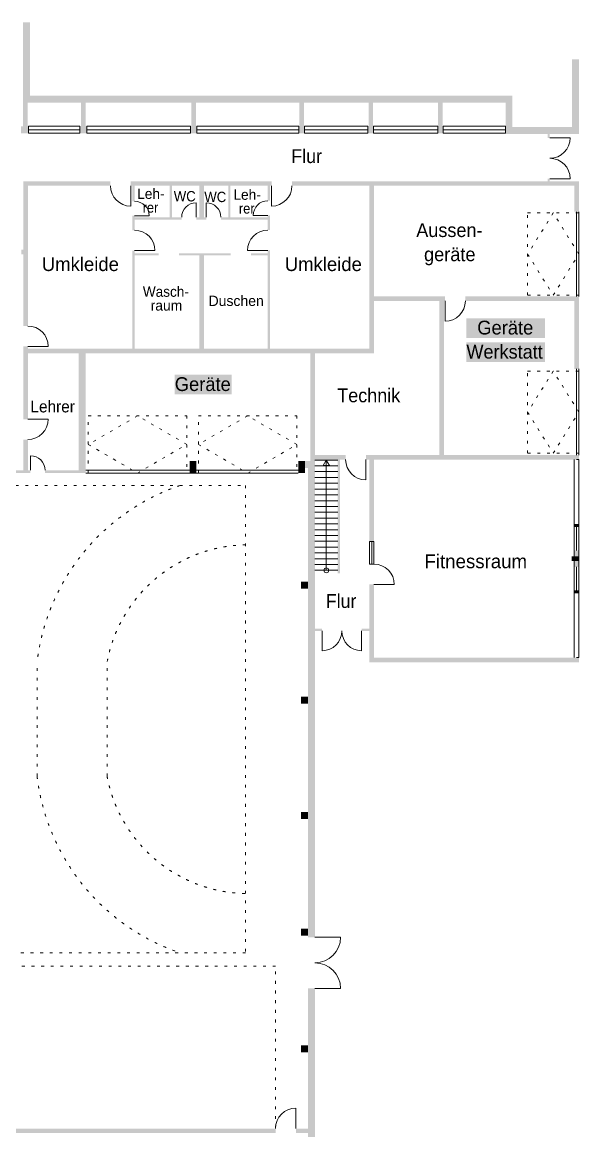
# Model space of a CAD drawing. Header units: inches. Extents: x 45390 to 104510, y 56035 to 129440.
# Drawn here: x 80273 to 104510, y 81198 to 129440 of the extents above; entities that cross this region are included whole.
import ezdxf

# ---------------------------------------------------------------- set-up
doc = ezdxf.new("R2010")
doc.units = ezdxf.units.IN
doc.header["$LTSCALE"] = 300
doc.header["$MEASUREMENT"] = 0
for name, pattern in [('Punktlinie', [1.4, 0.4, -1]), ('Standardmuster', [0]), ('Volllinie', [0])]:
    doc.linetypes.add(name, pattern=pattern)
doc.layers.add('Grundebene', color=7, linetype='Continuous')
doc.styles.add('ARIAL', font='arial.ttf', dxfattribs={"height": 0.2})

# ---------------------------------------------------------------- blocks, each defined once
blk = doc.blocks.new('win-3B6')
at = {"layer": 'Grundebene', "color": 18, "linetype": 'Standardmuster', "lineweight": 13, "true_color": 0x000000}
for p, q in [((80542, 124610), (80542, 124910)), ((80542, 124910), (82781, 124910)), ((80542, 124760), (82781, 124760)), ((80542, 124610), (82781, 124610)), ((82781, 124910), (82781, 124610))]:
    blk.add_line(p, q, dxfattribs=at)
blk = doc.blocks.new('win-3C1')
at = {"layer": 'Grundebene', "color": 18, "linetype": 'Standardmuster', "lineweight": 13, "true_color": 0x000000}
for p, q in [((83082, 124910), (83082, 124610)), ((83082, 124910), (87603, 124910)), ((83082, 124760), (87603, 124760)), ((83082, 124610), (87603, 124610)), ((87603, 124610), (87603, 124910))]:
    blk.add_line(p, q, dxfattribs=at)
blk = doc.blocks.new('win-3CC')
at = {"layer": 'Grundebene', "color": 18, "linetype": 'Standardmuster', "lineweight": 13, "true_color": 0x000000}
for p, q in [((87882, 124910), (87882, 124610)), ((87882, 124910), (92313, 124910)), ((87882, 124760), (92313, 124760)), ((87882, 124610), (92313, 124610)), ((92313, 124610), (92313, 124910))]:
    blk.add_line(p, q, dxfattribs=at)
blk = doc.blocks.new('win-3D7')
at = {"layer": 'Grundebene', "color": 18, "linetype": 'Standardmuster', "lineweight": 13, "true_color": 0x000000}
for p, q in [((92571, 124910), (92571, 124610)), ((92571, 124910), (95329, 124910)), ((92571, 124760), (95329, 124760)), ((92571, 124610), (95329, 124610)), ((95329, 124610), (95329, 124910))]:
    blk.add_line(p, q, dxfattribs=at)
blk = doc.blocks.new('win-3E2')
at = {"layer": 'Grundebene', "color": 18, "linetype": 'Standardmuster', "lineweight": 13, "true_color": 0x000000}
for p, q in [((95576, 124910), (95576, 124610)), ((95576, 124910), (98364, 124910)), ((95576, 124760), (98364, 124760)), ((95576, 124610), (98364, 124610)), ((98364, 124610), (98364, 124910))]:
    blk.add_line(p, q, dxfattribs=at)
blk = doc.blocks.new('win-3ED')
at = {"layer": 'Grundebene', "color": 18, "linetype": 'Standardmuster', "lineweight": 13, "true_color": 0x000000}
for p, q in [((98600, 124910), (98600, 124610)), ((98600, 124910), (101310, 124910)), ((98600, 124760), (101310, 124760)), ((98600, 124610), (101310, 124610)), ((101310, 124610), (101310, 124910))]:
    blk.add_line(p, q, dxfattribs=at)
blk = doc.blocks.new('door-5FF')
at = {"layer": 'Grundebene', "color": 18, "linetype": 'Standardmuster', "lineweight": 13, "true_color": 0x000000}
for p, q in [((93020, 89623), (94135, 89623)), ((93020, 87393), (94135, 87393))]:
    blk.add_line(p, q, dxfattribs=at)
for centre, start, end in [((93020, 89623), 270, 0), ((93020, 87393), 0, 90)]:
    blk.add_arc(centre, 1115, start, end, dxfattribs=at)
blk = doc.blocks.new('door-620')
at = {"layer": 'Grundebene', "color": 18, "linetype": 'Standardmuster', "lineweight": 13, "true_color": 0x000000}
for p, q in [((103247, 124406), (104135, 124406)), ((103247, 122628), (104135, 122628))]:
    blk.add_line(p, q, dxfattribs=at)
for centre, start, end in [((103247, 124406), 270, 0), ((103247, 122628), 0, 90)]:
    blk.add_arc(centre, 889, start, end, dxfattribs=at)
blk = doc.blocks.new('door-662')
at = {"layer": 'Grundebene', "color": 18, "linetype": 'Standardmuster', "lineweight": 13, "true_color": 0x000000}
for p, q in [((93333, 102948), (93333, 102090)), ((95049, 102948), (95049, 102090))]:
    blk.add_line(p, q, dxfattribs=at)
for centre, start, end in [((93333, 102948), 270, 0), ((95049, 102948), 180, 270)]:
    blk.add_arc(centre, 858, start, end, dxfattribs=at)
blk = doc.blocks.new('door-79C')
at = {"layer": 'Grundebene', "color": 18, "linetype": 'Standardmuster', "lineweight": 13, "true_color": 0x000000}
blk.add_line((80520, 112165), (81405, 112165), dxfattribs=at)
blk.add_arc((80520, 112165), 885, 270, 0, dxfattribs=at)
blk = doc.blocks.new('door-7A4')
at = {"layer": 'Grundebene', "color": 18, "linetype": 'Standardmuster', "lineweight": 13, "true_color": 0x000000}
blk.add_line((80520, 115333), (81405, 115333), dxfattribs=at)
blk.add_arc((80520, 115333), 885, 0, 90, dxfattribs=at)
blk = doc.blocks.new('door-7AC')
at = {"layer": 'Grundebene', "color": 18, "linetype": 'Standardmuster', "lineweight": 13, "true_color": 0x000000}
blk.add_line((80634, 109940), (80634, 110575), dxfattribs=at)
blk.add_arc((80634, 109940), 635, 0, 90, dxfattribs=at)
blk = doc.blocks.new('door-7B4')
at = {"layer": 'Grundebene', "color": 18, "linetype": 'Standardmuster', "lineweight": 13, "true_color": 0x000000}
blk.add_line((85170, 121015), (85805, 121015), dxfattribs=at)
blk.add_arc((85170, 121015), 635, 0, 90, dxfattribs=at)
blk = doc.blocks.new('door-7BC')
at = {"layer": 'Grundebene', "color": 18, "linetype": 'Standardmuster', "lineweight": 13, "true_color": 0x000000}
blk.add_line((87853, 120948), (87853, 121583), dxfattribs=at)
blk.add_arc((87853, 120948), 635, 90, 180, dxfattribs=at)
blk = doc.blocks.new('door-7C4')
at = {"layer": 'Grundebene', "color": 18, "linetype": 'Standardmuster', "lineweight": 13, "true_color": 0x000000}
blk.add_line((88289, 120948), (88289, 121583), dxfattribs=at)
blk.add_arc((88289, 120948), 635, 0, 90, dxfattribs=at)
blk = doc.blocks.new('door-7CC')
at = {"layer": 'Grundebene', "color": 18, "linetype": 'Standardmuster', "lineweight": 13, "true_color": 0x000000}
blk.add_line((90968, 121031), (90333, 121031), dxfattribs=at)
blk.add_arc((90968, 121031), 635, 90, 180, dxfattribs=at)
blk = doc.blocks.new('door-7D4')
at = {"layer": 'Grundebene', "color": 18, "linetype": 'Standardmuster', "lineweight": 13, "true_color": 0x000000}
blk.add_line((90968, 119507), (90083, 119507), dxfattribs=at)
blk.add_arc((90968, 119507), 885, 90, 180, dxfattribs=at)
blk = doc.blocks.new('door-7DC')
at = {"layer": 'Grundebene', "color": 18, "linetype": 'Standardmuster', "lineweight": 13, "true_color": 0x000000}
blk.add_line((85170, 119499), (86055, 119499), dxfattribs=at)
blk.add_arc((85170, 119499), 885, 0, 90, dxfattribs=at)
blk = doc.blocks.new('door-7E4')
at = {"layer": 'Grundebene', "color": 18, "linetype": 'Standardmuster', "lineweight": 13, "true_color": 0x000000}
blk.add_line((91134, 122320), (91134, 121435), dxfattribs=at)
blk.add_arc((91134, 122320), 885, 270, 0, dxfattribs=at)
blk = doc.blocks.new('door-7EC')
at = {"layer": 'Grundebene', "color": 18, "linetype": 'Standardmuster', "lineweight": 13, "true_color": 0x000000}
blk.add_line((85000, 122320), (85000, 121435), dxfattribs=at)
blk.add_arc((85000, 122320), 885, 180, 270, dxfattribs=at)
blk = doc.blocks.new('door-7F4')
at = {"layer": 'Grundebene', "color": 18, "linetype": 'Standardmuster', "lineweight": 13, "true_color": 0x000000}
blk.add_line((98685, 117310), (98685, 116425), dxfattribs=at)
blk.add_arc((98685, 117310), 885, 270, 0, dxfattribs=at)
blk = doc.blocks.new('door-7FC')
at = {"layer": 'Grundebene', "color": 18, "linetype": 'Standardmuster', "lineweight": 13, "true_color": 0x000000}
blk.add_line((95241, 110405), (95241, 109520), dxfattribs=at)
blk.add_arc((95241, 110405), 885, 180, 270, dxfattribs=at)
blk = doc.blocks.new('door-804')
at = {"layer": 'Grundebene', "color": 18, "linetype": 'Standardmuster', "lineweight": 13, "true_color": 0x000000}
blk.add_line((95590, 104973), (96475, 104973), dxfattribs=at)
blk.add_arc((95590, 104973), 885, 0, 90, dxfattribs=at)
blk = doc.blocks.new('win-80C')
at = {"layer": 'Grundebene', "color": 18, "linetype": 'Standardmuster', "lineweight": 13, "true_color": 0x000000}
for p, q in [((95390, 106839), (95590, 106839)), ((95390, 106839), (95390, 105858)), ((95490, 106839), (95490, 105858)), ((95590, 106839), (95590, 105858)), ((95590, 105858), (95390, 105858))]:
    blk.add_line(p, q, dxfattribs=at)

msp = doc.modelspace()

# ---------------------------------------------------------------- hatches: boundary and pattern name
at = {"layer": 'Grundebene', "true_color": 0x000000, "transparency": 33554687}
for points in [[(104510, 127830), (104510, 124580), (101320, 124580), (101320, 125940), (80310, 125940), (80310, 129440), (80610, 129440), (80610, 126240), (101620, 126240), (101620, 124880), (104210, 124880), (104210, 127830)], [(80510, 129160), (80510, 124910), (80310, 124910), (80310, 129160)], [(83040, 125940), (83040, 124910), (82840, 124910), (82840, 125940)], [(87845, 125940), (87845, 124910), (87645, 124910), (87645, 125940)], [(92542, 125940), (92542, 124910), (92342, 124910), (92342, 125940)], [(95552, 125940), (95552, 124910), (95352, 124910), (95352, 125940)], [(98581, 125940), (98581, 124910), (98381, 124910), (98381, 125940)], [(95590, 122320), (95590, 115030), (80520, 115030), (80520, 115230), (95390, 115230), (95390, 122320)], [(86791, 122320), (86791, 120948), (86691, 120948), (86691, 122320)], [(89342, 122320), (89342, 120948), (89242, 120948), (89242, 122320)], [(98637, 117310), (98637, 110605), (98437, 110605), (98437, 117310)], [(82740, 109820), (82740, 115030), (83040, 115030), (83040, 109820)], [(92820, 110340), (92820, 115030), (93020, 115030), (93020, 110340)], [(87560, 109820), (87560, 110340), (87860, 110340), (87860, 109820)], [(92290, 109820), (92290, 110340), (92590, 110340), (92590, 109820)], [(94010, 105450), (94010, 110405), (94110, 110405), (94110, 105450)], [(104309, 107601), (104510, 107601), (104510, 107498), (104309, 107498)], [(104510, 105990), (104200, 105990), (104200, 106190), (104510, 106190)], [(104309, 105737), (104510, 105737), (104510, 106454), (104309, 106454)], [(92420, 105090), (92720, 105090), (92720, 104790), (92420, 104790)], [(104309, 104693), (104510, 104693), (104510, 104590), (104309, 104590)], [(92420, 100089), (92720, 100089), (92720, 99789), (92420, 99789)], [(92420, 95071), (92720, 95071), (92720, 94771), (92420, 94771)], [(92420, 89994), (92720, 89994), (92720, 89694), (92420, 89694)], [(92420, 84919), (92720, 84919), (92720, 84619), (92420, 84619)]]:
    msp.add_hatch(color=18, dxfattribs=at).paths.add_polyline_path(points, flags=0)
h = msp.add_hatch(color=18, dxfattribs=at)
h.paths.add_polyline_path([(56760, 124610), (57025, 124610), (57025, 124910), (56760, 124910)], flags=0)
h.paths.add_polyline_path([(80542, 124910), (80542, 124610), (80228, 124610), (80228, 124910)], flags=0)
h.paths.add_polyline_path([(77097, 124610), (77097, 124910), (78283, 124910), (78283, 124610)], flags=0)
h.paths.add_polyline_path([(101320, 124610), (101310, 124610), (101310, 124910), (101320, 124910)], flags=0)
h.paths.add_polyline_path([(98364, 124910), (98600, 124910), (98600, 124610), (98364, 124610)], flags=0)
h.paths.add_polyline_path([(95329, 124910), (95329, 124610), (95576, 124610), (95576, 124910)], flags=0)
h.paths.add_polyline_path([(92571, 124610), (92313, 124610), (92313, 124910), (92571, 124910)], flags=0)
h.paths.add_polyline_path([(87882, 124610), (87882, 124910), (87603, 124910), (87603, 124610)], flags=0)
h.paths.add_polyline_path([(82781, 124910), (83082, 124910), (83082, 124610), (82781, 124610)], flags=0)
h.paths.add_polyline_path([(72547, 124610), (72254, 124610), (72254, 124910), (72547, 124910)], flags=0)
h.paths.add_polyline_path([(67645, 124610), (67645, 124910), (67406, 124910), (67406, 124610)], flags=0)
h.paths.add_polyline_path([(61585, 124910), (62813, 124910), (62813, 124610), (61585, 124610)], flags=0)
h.paths.add_polyline_path([(50870, 124975), (50870, 124610), (52229, 124610), (52229, 124910), (51170, 124910), (51170, 124975)], flags=0)
h.paths.add_polyline_path([(51170, 125940), (51170, 125704), (50870, 125704), (50870, 125940)], flags=0)
h = msp.add_hatch(color=18, dxfattribs=at)
h.paths.add_polyline_path([(103247, 122628), (103147, 122628), (103147, 122520), (103247, 122520)], flags=0)
h.paths.add_polyline_path([(103147, 124580), (103147, 124406), (103247, 124406), (103247, 124580)], flags=0)
h = msp.add_hatch(color=18, dxfattribs=at)
h.paths.add_polyline_path([(77760, 119340), (77760, 115020), (74456, 115020), (74456, 115220), (77560, 115220), (77560, 119540), (79350, 119540), (79350, 119340)], flags=0)
h.paths.add_polyline_path([(80320, 119540), (80235, 119540), (80235, 119340), (80320, 119340)], flags=0)
h.paths.add_polyline_path([(73571, 115020), (73571, 115220), (73241, 115220), (73241, 115020)], flags=0)
h.paths.add_polyline_path([(72356, 115020), (69190, 115020), (69190, 122320), (69124, 122320), (69124, 122520), (69390, 122520), (69390, 115220), (72356, 115220)], flags=0)
h.paths.add_polyline_path([(63329, 122520), (63329, 122320), (68239, 122320), (68239, 122520)], flags=0)
h.paths.add_polyline_path([(58599, 122520), (62444, 122520), (62444, 122320), (58599, 122320)], flags=0)
h.paths.add_polyline_path([(57714, 122520), (57714, 122320), (51647, 122320), (51647, 122520)], flags=0)
h.paths.add_polyline_path([(50762, 122520), (46970, 122520), (46970, 122320), (50762, 122320)], flags=0)
h = msp.add_hatch(color=18, dxfattribs=at)
h.paths.add_polyline_path([(80320, 111280), (80320, 109940), (80520, 109940), (80520, 111280)], flags=0)
h.paths.add_polyline_path([(80520, 122520), (80520, 116218), (80320, 116218), (80320, 122520)], flags=0)
h.paths.add_polyline_path([(80320, 115333), (80520, 115333), (80520, 112165), (80320, 112165)], flags=0)
h = msp.add_hatch(color=18, dxfattribs=at)
h.paths.add_polyline_path([(104510, 121190), (104310, 121190), (104310, 122320), (92019, 122320), (92019, 122520), (104510, 122520)], flags=0)
h.paths.add_polyline_path([(80520, 122320), (84115, 122320), (84115, 122520), (80520, 122520)], flags=0)
h.paths.add_polyline_path([(85000, 122520), (85000, 122320), (91134, 122320), (91134, 122520)], flags=0)
h = msp.add_hatch(color=18, dxfattribs=at)
h.paths.add_polyline_path([(85170, 120384), (85170, 121015), (85070, 121015), (85070, 120384)], flags=0)
h.paths.add_polyline_path([(85070, 115230), (85070, 119499), (85170, 119499), (85170, 115230)], flags=0)
h.paths.add_polyline_path([(85170, 121650), (85070, 121650), (85070, 122320), (85170, 122320)], flags=0)
h = msp.add_hatch(color=18, dxfattribs=at)
h.paths.add_polyline_path([(88191, 119388), (87991, 119388), (87991, 115230), (88191, 115230)], flags=0)
h.paths.add_polyline_path([(87991, 122320), (87991, 120848), (88191, 120848), (88191, 122320)], flags=0)
h = msp.add_hatch(color=18, dxfattribs=at)
h.paths.add_polyline_path([(91068, 120392), (91068, 121031), (90968, 121031), (90968, 120392)], flags=0)
h.paths.add_polyline_path([(91068, 115230), (91068, 119507), (90968, 119507), (90968, 115230)], flags=0)
h.paths.add_polyline_path([(90968, 121666), (91068, 121666), (91068, 122320), (90968, 122320)], flags=0)
h = msp.add_hatch(color=18, dxfattribs=at)
h.paths.add_polyline_path([(87218, 120948), (85170, 120948), (85170, 120848), (87218, 120848)], flags=0)
h.paths.add_polyline_path([(90968, 120948), (88924, 120948), (88924, 120848), (90968, 120848)], flags=0)
h.paths.add_polyline_path([(88289, 120848), (88289, 120948), (87853, 120948), (87853, 120848)], flags=0)
h = msp.add_hatch(color=18, dxfattribs=at)
h.paths.add_polyline_path([(86217, 119388), (85170, 119388), (85170, 119288), (86217, 119288)], flags=0)
h.paths.add_polyline_path([(90968, 119288), (90229, 119288), (90229, 119388), (90968, 119388)], flags=0)
h.paths.add_polyline_path([(87102, 119388), (87102, 119288), (89344, 119288), (89344, 119388)], flags=0)
h = msp.add_hatch(color=18, dxfattribs=at)
h.paths.add_polyline_path([(104510, 114350), (104310, 114350), (104310, 117310), (99570, 117310), (99570, 117510), (104510, 117510)], flags=0)
h.paths.add_polyline_path([(95590, 117510), (98685, 117510), (98685, 117310), (95590, 117310)], flags=0)
h = msp.add_hatch(color=18, dxfattribs=at)
h.paths.add_polyline_path([(95241, 110605), (95241, 110405), (104510, 110405), (104510, 110605)], flags=0)
h.paths.add_polyline_path([(93020, 110405), (94356, 110405), (94356, 110605), (93020, 110605)], flags=0)
h = msp.add_hatch(color=18, dxfattribs=at)
h.paths.add_polyline_path([(92720, 110040), (92590, 110040), (92590, 110340), (93020, 110340), (93020, 89623), (92720, 89623)], flags=0)
h.paths.add_polyline_path([(93020, 79888), (93020, 87393), (92720, 87393), (92720, 79888)], flags=0)
h = msp.add_hatch(color=18, dxfattribs=at)
h.paths.add_polyline_path([(104510, 101790), (104510, 101590), (95390, 101590), (95390, 104973), (95590, 104973), (95590, 101790)], flags=0)
h.paths.add_polyline_path([(95590, 110405), (95390, 110405), (95390, 106839), (95590, 106839)], flags=0)
h = msp.add_hatch(color=18, dxfattribs=at)
h.paths.add_polyline_path([(80634, 109940), (79210, 109940), (79210, 109820), (80634, 109820)], flags=0)
h.paths.add_polyline_path([(82740, 109940), (81269, 109940), (81269, 109820), (82740, 109820)], flags=0)
h.paths.add_polyline_path([(78325, 109820), (78325, 109940), (78210, 109940), (78210, 109820)], flags=0)
h = msp.add_hatch(color=18, dxfattribs=at)
h.paths.add_polyline_path([(95049, 103048), (95049, 102948), (95390, 102948), (95390, 103048)], flags=0)
h.paths.add_polyline_path([(93020, 103048), (93333, 103048), (93333, 102948), (93020, 102948)], flags=0)
h = msp.add_hatch(color=18, dxfattribs=at)
h.paths.add_polyline_path([(91304, 81298), (48579, 81298), (48579, 81098), (91304, 81098)], flags=0)
h.paths.add_polyline_path([(92720, 81298), (92189, 81298), (92189, 81098), (92720, 81098)], flags=0)
h.paths.add_polyline_path([(47694, 81298), (47694, 81098), (46970, 81098), (46970, 81298)], flags=0)

# ---------------------------------------------------------------- linework, layer by layer
at = {"layer": 'Grundebene', "color": 18, "linetype": 'Punktlinie', "lineweight": 13, "true_color": 0x000000}
for p, q in [((102280, 117559), (102280, 121138)), ((102280, 121138), (104510, 121138)), ((103395, 121138), (102280, 119348)), ((104510, 119348), (103395, 121138)), ((102280, 119348), (103395, 117559)), ((103395, 117559), (104510, 119348)), ((104510, 117559), (102280, 117559)), ((102280, 110681), (102280, 114260)), ((102280, 114260), (104510, 114260)), ((103395, 114260), (102280, 112470)), ((104510, 112470), (103395, 114260)), ((102280, 112470), (103395, 110681)), ((103395, 110681), (104510, 112470)), ((83152, 109820), (83152, 112310)), ((83152, 112310), (87440, 112310)), ((85296, 112310), (83152, 111065)), ((87440, 111065), (85296, 112310)), ((87440, 112310), (87440, 109820)), ((87947, 109820), (87947, 112310)), ((87947, 112310), (92235, 112310)), ((90091, 112310), (87947, 111065)), ((92235, 111065), (90091, 112310)), ((92235, 112310), (92235, 109820)), ((83152, 111065), (85296, 109820)), ((85296, 109820), (87440, 111065)), ((87947, 111065), (90091, 109820)), ((90091, 109820), (92235, 111065)), ((104510, 110681), (102280, 110681)), ((49760, 109280), (90000, 109280)), ((90000, 109280), (90000, 88940)), ((80920, 99110), (80920, 101590)), ((83970, 99110), (83970, 101590)), ((80920, 96630), (80920, 99110)), ((83970, 96630), (83970, 99110)), ((90000, 88940), (49760, 88940)), ((91304, 88360), (48630, 88360)), ((91304, 81298), (91304, 88360))]:
    msp.add_line(p, q, dxfattribs=at)
at = {"layer": 'Grundebene', "color": 18, "linetype": 'Volllinie', "lineweight": 13, "true_color": 0x000000}
for p, q in [((104410, 121190), (104410, 117510)), ((104510, 121190), (104510, 117510)), ((104410, 114350), (104410, 110605)), ((104510, 110605), (104510, 114350)), ((94010, 110386), (93020, 110386)), ((94010, 110134), (93020, 110134)), ((93515, 110386), (93380, 110153)), ((93380, 110153), (93650, 110153)), ((93515, 105588), (93515, 110386)), ((93650, 110153), (93515, 110386)), ((104309, 101795), (104309, 110410)), ((104410, 110405), (104510, 110405)), ((104510, 101790), (104510, 110405)), ((83040, 109953), (87560, 109953)), ((83040, 109820), (92290, 109820)), ((87860, 109953), (92290, 109953)), ((94010, 109881), (93020, 109881)), ((94010, 109629), (93020, 109629)), ((94010, 109376), (93020, 109376)), ((94010, 109123), (93020, 109123)), ((94010, 108871), (93020, 108871)), ((94010, 108618), (93020, 108618)), ((94010, 108366), (93020, 108366)), ((93423, 108113), (93020, 108113)), ((94010, 108113), (93423, 108113)), ((94010, 107861), (93020, 107861)), ((94010, 107608), (93020, 107608)), ((94010, 107356), (93020, 107356)), ((94010, 107103), (93020, 107103)), ((94010, 106851), (93020, 106851)), ((94010, 106598), (93020, 106598)), ((94010, 106346), (93020, 106346)), ((94010, 106093), (93020, 106093)), ((94010, 105841), (93020, 105841)), ((94010, 105588), (93020, 105588)), ((104510, 101790), (104410, 101790))]:
    msp.add_line(p, q, dxfattribs=at)
at = {"layer": 'Grundebene', "color": 18, "linetype": 'Volllinie', "lineweight": 9, "true_color": 0x000000}
for p, q in [((104309, 107498), (104510, 107498)), ((104410, 107498), (104410, 106454)), ((104410, 104693), (104410, 105737)), ((104309, 104693), (104510, 104693))]:
    msp.add_line(p, q, dxfattribs=at)
at = {"layer": 'Grundebene', "color": 18, "linetype": 'Standardmuster', "lineweight": 13, "true_color": 0x000000}
msp.add_line((92189, 81298), (92189, 82183), dxfattribs=at)
at = {"layer": 'Grundebene', "color": 18, "linetype": 'Volllinie', "lineweight": 13, "true_color": 0x000000}
msp.add_circle((93515, 105588), 108, dxfattribs=at)
at = {"layer": 'Grundebene', "color": 18, "linetype": 'Punktlinie', "lineweight": 13, "true_color": 0x000000}
for centre, radius, start, end in [((90136, 100491), 9281, 108.7399, 173.1993), ((90111, 100450), 6246, 91.0219, 169.4836), ((90136, 97729), 9281, 186.8007, 251.2601), ((90111, 97770), 6246, 190.5164, 268.9781)]:
    msp.add_arc(centre, radius, start, end, dxfattribs=at)
at = {"layer": 'Grundebene', "color": 18, "linetype": 'Standardmuster', "lineweight": 13, "true_color": 0x000000}
msp.add_arc((92189, 81298), 885, 90, 180, dxfattribs=at)
at = {"layer": 'Grundebene', "color": 7, "true_color": 0xffffff}
for points in [[(99615, 116559), (103042, 116559), (99615, 115700), (103042, 115700)], [(99615, 115509), (103042, 115509), (99615, 114650), (103042, 114650)], [(86918, 114099), (89398, 114099), (86918, 113240), (89398, 113240)]]:
    msp.add_solid(points, dxfattribs=at)

# ---------------------------------------------------------------- block references
at = {"layer": 'Grundebene'}
for name in ['win-3B6', 'win-3C1', 'win-3CC', 'win-3D7', 'win-3E2', 'win-3ED', 'door-620', 'door-7EC', 'door-7E4', 'door-7B4', 'door-7BC', 'door-7C4', 'door-7CC', 'door-7DC', 'door-7D4', 'door-7F4', 'door-7A4', 'door-79C', 'door-7AC', 'door-7FC', 'win-80C', 'door-804', 'door-662', 'door-5FF']:
    msp.add_blockref(name, (0, 0), dxfattribs=at)

# ---------------------------------------------------------------- texts
at = {"layer": 'Grundebene', "color": 18, "lineweight": 18, "true_color": 0x000000, "style": 'ARIAL'}
for s, height, width, p in [('Flur', 600, 0.923356, (91993, 123310)), ('Leh-', 450, 0.946723, (85282, 121750)), ('WC', 450, 0.910832, (86874, 121640)), ('WC', 450, 0.910832, (88204, 121610)), ('Leh-', 450, 0.946723, (89472, 121710)), ('rer', 450, 0.888817, (85519, 121150)), ('rer', 450, 0.888817, (89709, 121110)), ('Aussen-', 600, 0.938154, (97432, 120090)), ('Umkleide', 600, 0.960945, (81130, 118610)), ('Umkleide', 600, 0.960945, (91708, 118610)), ('geräte', 600, 0.943477, (97770, 119040)), ('Wasch-', 450, 0.939733, (85528, 117490)), ('raum', 450, 0.961344, (85867, 116890)), ('Duschen', 450, 0.968853, (88389, 117090)), ('Geräte', 600, 0.951977, (100088, 115850)), ('Werkstatt', 600, 0.939665, (99615, 114800)), ('Geräte', 600, 0.951839, (86918, 113390)), ('Technik', 600, 0.935736, (93990, 112900)), ('Lehrer', 510, 0.938898, (80634, 112460)), ('Fitnessraum', 600, 0.968632, (97789, 105680)), ('Flur', 600, 0.923356, (93492, 103953))]:
    msp.add_text(s, height=height, dxfattribs=dict(at, width=width)).set_placement(p)

doc.saveas('drawing.dxf')
